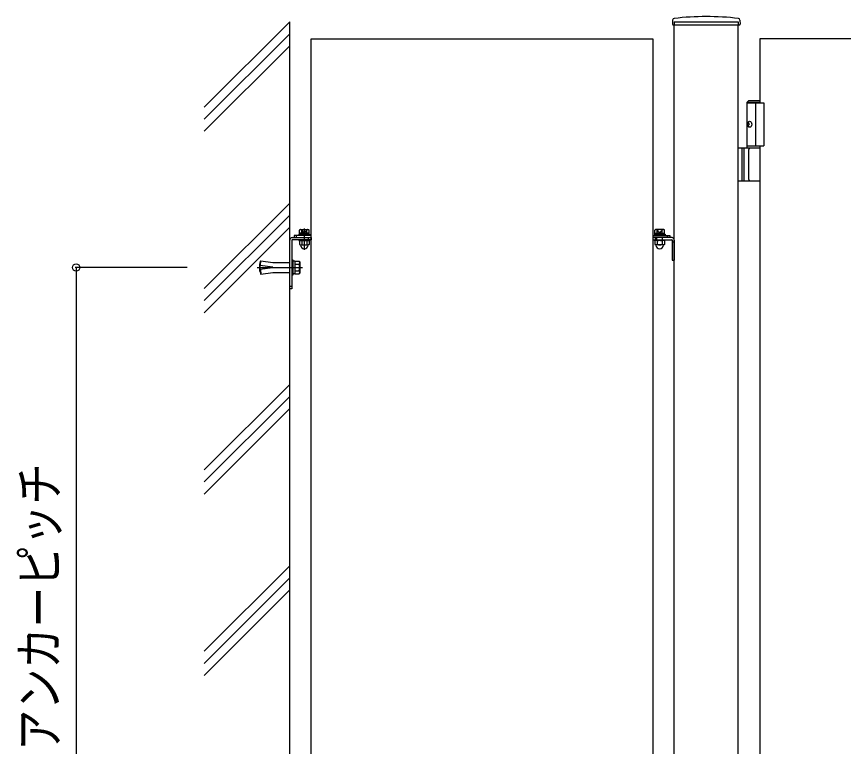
# Model space of a CAD drawing. Units: millimetres, scale not verified. Extents: x -4205 to 4205, y -2970 to 2970.
# Drawn here: x -1875 to -907, y 425 to 1278 of the extents above; entities that cross this region are included whole.
import ezdxf
from ezdxf.enums import TextEntityAlignment as Align

# ---------------------------------------------------------------- set-up
doc = ezdxf.new("R2010")
doc.units = ezdxf.units.MM
doc.header["$LTSCALE"] = 10
for name, color, linetype in [('0-3_YKK_A1', 4, 'Continuous'), ('0-4_YKK_D', 6, 'Continuous'), ('0-6_YSS_K', 3, 'Continuous')]:
    doc.layers.add(name, color=color, linetype=linetype)
doc.styles.add('ＭＳ ゴシック', font='')
doc.styles.get('ＭＳ ゴシック').set_extended_font_data('MS Gothic')

msp = doc.modelspace()

# ---------------------------------------------------------------- linework, layer by layer
at = {"layer": '0-3_YKK_A1'}
for p, q in [((-1106.82, 1274.23), (-1107.08, 1269.36)), ((-1106.58, 1268.83), (-1028.38, 1268.83)), ((-1104.98, 1272.33), (-1104.98, 1268.83)), ((-1104.98, 7.33), (-1104.98, 1268.83)), ((-1029.98, 7.33), (-1029.98, 1268.83)), ((-1028.14, 1274.23), (-1027.88, 1269.36)), ((-1017.48, 1180.33), (-1019.48, 1178.33)), ((-1019.48, 1124.33), (-1019.48, 1178.33)), ((-1019.48, 1178.33), (-1004.98, 1178.33)), ((-1017.48, 1180.33), (-1004.98, 1180.33)), ((-1009.98, 1177.33), (-1009.98, 1127.33)), ((-1018.18, 1154.43), (-1018.78, 1154.43)), ((-1017.17, 1152.75), (-1017.76, 1152.75)), ((-1017.17, 1151.91), (-1017.76, 1151.91)), ((-1018.18, 1150.23), (-1018.78, 1150.23)), ((-1004.98, 1124.33), (-1029.98, 1124.33)), ((-1025.98, 1124.33), (-1025.98, 1086.33)), ((-1023.48, 1124.33), (-1023.48, 1086.33)), ((-1019.48, 1127.33), (-999.98, 1127.33)), ((-1017.79, 1087.83), (-1017.79, 1122.83)), ((-1004.98, 1127.33), (-1004.98, 177.33)), ((-1029.98, 1086.33), (-1004.98, 1086.33)), ((-1542.98, 1029.13), (-1543.75, 1028.68)), ((-1542.98, 1029.13), (-1532.98, 1029.13)), ((-1540.87, 1025.13), (-1540.87, 1028.68)), ((-1537.98, 1030.64), (-1537.98, 1005.57)), ((-1535.09, 1025.13), (-1535.09, 1028.68)), ((-1532.98, 1029.13), (-1532.21, 1028.68)), ((-1532.21, 1025.13), (-1532.21, 1028.68)), ((-1126.98, 1029.13), (-1127.75, 1028.68)), ((-1127.75, 1025.13), (-1127.75, 1028.68)), ((-1116.98, 1029.13), (-1126.98, 1029.13)), ((-1124.87, 1025.13), (-1124.87, 1028.68)), ((-1119.09, 1025.13), (-1119.09, 1028.68)), ((-1116.98, 1029.13), (-1116.21, 1028.68)), ((-1554.98, 959.83), (-1554.98, 1016.83)), ((-1552.48, 1016.83), (-1552.48, 959.83)), ((-1529.98, 1017.33), (-1551.98, 1017.33)), ((-1549.98, 1019.83), (-1529.98, 1019.83)), ((-1546.98, 1019.83), (-1546.98, 1022.33)), ((-1531.73, 1023.93), (-1544.23, 1023.93)), ((-1544.23, 1023.93), (-1544.23, 1022.33)), ((-1531.73, 1022.33), (-1544.23, 1022.33)), ((-1543.75, 1015.88), (-1542.98, 1016.33)), ((-1543.56, 1023.93), (-1543.56, 1025.13)), ((-1542.98, 1016.33), (-1532.98, 1016.33)), ((-1541.23, 1017.33), (-1541.23, 1016.33)), ((-1534.73, 1017.33), (-1534.73, 1016.33)), ((-1532.98, 1017.33), (-1532.98, 1019.83)), ((-1532.21, 1015.88), (-1532.98, 1016.33)), ((-1532.41, 1023.93), (-1532.41, 1025.13)), ((-1531.73, 1023.93), (-1531.73, 1022.33)), ((-1129.98, 1022.33), (-1109.98, 1022.33)), ((-1107.98, 1019.83), (-1129.98, 1019.83)), ((-1109.98, 1019.83), (-1129.98, 1019.83)), ((-1129.98, 1017.33), (-1107.98, 1017.33)), ((-1128.23, 1023.93), (-1115.73, 1023.93)), ((-1128.23, 1023.93), (-1128.23, 1022.33)), ((-1128.23, 1022.33), (-1115.73, 1022.33)), ((-1127.75, 1015.88), (-1126.98, 1016.33)), ((-1127.56, 1023.93), (-1127.56, 1025.13)), ((-1126.98, 1017.33), (-1126.98, 1019.83)), ((-1116.98, 1016.33), (-1126.98, 1016.33)), ((-1125.23, 1017.33), (-1125.23, 1019.83)), ((-1125.23, 1017.33), (-1125.23, 1016.33)), ((-1118.73, 1017.33), (-1118.73, 1019.83)), ((-1118.73, 1017.33), (-1118.73, 1016.33)), ((-1116.21, 1015.88), (-1116.98, 1016.33)), ((-1116.41, 1023.93), (-1116.41, 1025.13)), ((-1115.73, 1023.93), (-1115.73, 1022.33)), ((-1112.98, 1019.83), (-1112.98, 1022.33)), ((-1109.98, 1022.33), (-1109.98, 1019.83)), ((-1107.48, 1016.83), (-1107.48, 993.58)), ((-1104.98, 1016.83), (-1104.98, 1014.78)), ((-1540.87, 1015.88), (-1540.87, 1011.78)), ((-1535.09, 1015.88), (-1535.09, 1011.78)), ((-1124.87, 1015.88), (-1124.87, 1011.78)), ((-1119.09, 1015.88), (-1119.09, 1011.78)), ((-1107.48, 1014.78), (-1104.98, 1014.78)), ((-1104.98, 1014.78), (-1104.98, 993.58)), ((-1589.98, 989.33), (-1590.48, 988.83)), ((-1590.48, 988.83), (-1590.48, 980.83)), ((-1589.98, 989.33), (-1589.98, 980.33)), ((-1589.98, 989.33), (-1589.61, 989.28)), ((-1589.87, 987.14), (-1589.27, 992.08)), ((-1589.37, 987.08), (-1588.71, 992.52)), ((-1589.27, 992.08), (-1588.71, 992.52)), ((-1588.71, 992.54), (-1574.65, 990.83)), ((-1574.65, 990.83), (-1555.48, 990.83)), ((-1555.48, 990.83), (-1555.48, 978.83)), ((-1554.98, 990.33), (-1555.48, 990.83)), ((-1554.98, 979.33), (-1554.98, 990.33)), ((-1548.88, 992.08), (-1550.88, 992.08)), ((-1548.88, 992.34), (-1543.96, 992.34)), ((-1548.88, 992.34), (-1548.88, 977.32)), ((-1548.88, 988.58), (-1543.96, 988.58)), ((-1543.38, 991.33), (-1543.96, 992.34)), ((-1543.38, 991.33), (-1543.38, 978.33)), ((-1107.48, 993.58), (-1104.98, 993.58)), ((-1593.33, 984.83), (-1540.16, 984.83)), ((-1590.48, 980.83), (-1589.98, 980.33)), ((-1589.98, 980.33), (-1589.61, 980.37)), ((-1574.98, 985.33), (-1589.87, 987.14)), ((-1574.98, 984.33), (-1589.87, 982.52)), ((-1589.87, 982.52), (-1589.27, 977.58)), ((-1589.37, 982.58), (-1588.71, 977.14)), ((-1589.27, 977.58), (-1588.71, 977.14)), ((-1588.71, 977.12), (-1574.65, 978.83)), ((-1574.98, 984.33), (-1574.98, 985.33)), ((-1574.65, 978.83), (-1555.48, 978.83)), ((-1554.98, 979.33), (-1555.48, 978.83)), ((-1548.88, 977.58), (-1550.88, 977.58)), ((-1548.88, 981.08), (-1543.96, 981.08)), ((-1543.38, 978.33), (-1543.96, 977.32)), ((-1548.88, 977.32), (-1543.96, 977.32)), ((-1554.98, 962.83), (-1552.48, 962.83)), ((-1552.48, 959.83), (-1554.98, 959.83))]:
    msp.add_line(p, q, dxfattribs=at)
for points in [[(-1104.98, 1272.33), (-1029.98, 1272.33), (-1029.98, 1268.83)], [(-604.98, 1252.33), (-1004.98, 1252.33), (-1004.98, 1177.33)], [(-1019.48, 1177.33), (-999.98, 1177.33), (-999.98, 1127.33)], [(-1018.89, 1153.59), (-1018.92, 1153.43), (-1018.96, 1153.27), (-1019.03, 1153.12), (-1019.11, 1153), (-1019.21, 1152.89), (-1019.27, 1152.84)], [(-1019.27, 1151.82), (-1019.21, 1151.77), (-1019.11, 1151.66), (-1019.03, 1151.54), (-1018.96, 1151.39), (-1018.92, 1151.23), (-1018.89, 1151.07)], [(-1017.76, 1152.75), (-1017.87, 1152.77), (-1017.98, 1152.81), (-1018.08, 1152.89), (-1018.17, 1153), (-1018.24, 1153.12), (-1018.28, 1153.27), (-1018.3, 1153.43), (-1018.3, 1153.59)], [(-1018.3, 1151.07), (-1018.3, 1151.23), (-1018.28, 1151.39), (-1018.24, 1151.54), (-1018.17, 1151.66), (-1018.08, 1151.77), (-1017.98, 1151.85), (-1017.87, 1151.89), (-1017.76, 1151.91)], [(-1532.21, 1025.13), (-1543.75, 1025.13), (-1543.75, 1028.68)], [(-1541.03, 1029.13), (-1539.88, 1026.77), (-1537.98, 1025.76)], [(-1534.93, 1029.13), (-1536.08, 1026.77), (-1537.98, 1025.76)], [(-1127.75, 1025.13), (-1116.21, 1025.13), (-1116.21, 1028.68)], [(-1125.03, 1029.13), (-1123.88, 1026.77), (-1121.98, 1025.76)], [(-1118.93, 1029.13), (-1120.08, 1026.77), (-1121.98, 1025.76)], [(-1551.98, 1019.83), (-1529.98, 1019.83), (-1529.98, 1017.33)], [(-1529.98, 1022.33), (-1549.98, 1022.33), (-1549.98, 1019.83)], [(-1543.75, 1015.88), (-1543.75, 1011.78), (-1542.98, 1011.33), (-1532.98, 1011.33)], [(-1532.21, 1015.88), (-1532.21, 1011.78), (-1532.98, 1011.33)], [(-1127.75, 1015.88), (-1127.75, 1011.78), (-1126.98, 1011.33)], [(-1116.21, 1015.88), (-1116.21, 1011.78), (-1116.98, 1011.33), (-1126.98, 1011.33)], [(-1552.48, 976.33), (-1550.88, 976.33), (-1550.88, 993.33), (-1552.48, 993.33)]]:
    msp.add_lwpolyline(points, dxfattribs=at)
for points in [[(-1529.98, 1252.33), (-1129.98, 1252.33), (-1129.98, 52.33), (-1529.98, 52.33)], [(-1544.48, 1017.33), (-1544.48, 1016.33), (-1531.48, 1016.33), (-1531.48, 1017.33)], [(-1115.48, 1017.33), (-1115.48, 1016.33), (-1128.48, 1016.33), (-1128.48, 1017.33)]]:
    msp.add_lwpolyline(points, close=True, dxfattribs=at)
for centre, radius, start, end in [((-1067.48, 958.33), 320, 83.25553, 96.74447), ((-1106.58, 1269.33), 0.5, 177, 270), ((-1104.83, 1274.13), 2, 96.74447, 177), ((-1030.13, 1274.13), 2, 3, 83.25553), ((-1028.38, 1269.33), 0.5, 270, 3), ((-1016.29, 1122.83), 1.5, 90, 180), ((-1016.29, 1087.83), 1.5, 180, 270), ((-1542.31, 1026.57), 2.56, 55.61575, 124.38425), ((-1537.98, 1019.58), 9.55, 72.41205, 107.58795), ((-1533.65, 1026.57), 2.56, 55.61575, 124.38425), ((-1126.31, 1026.57), 2.56, 55.61575, 124.38425), ((-1121.98, 1019.58), 9.55, 72.41205, 107.58795), ((-1117.65, 1026.57), 2.56, 55.61575, 124.38425), ((-1551.98, 1016.83), 3, 90, 180), ((-1551.98, 1016.83), 0.5, 90, 180), ((-1542.31, 1013.77), 2.56, 55.61575, 124.38425), ((-1537.98, 1006.78), 9.55, 72.41205, 107.58795), ((-1533.65, 1013.77), 2.56, 55.61575, 124.38425), ((-1126.31, 1013.77), 2.56, 55.61575, 124.38425), ((-1121.98, 1006.78), 9.55, 72.41205, 107.58795), ((-1117.65, 1013.77), 2.56, 55.61575, 124.38425), ((-1107.98, 1016.83), 3, 80.40956, 89.9991), ((-1107.98, 1016.83), 0.5, 359.9991, 90), ((-1107.98, 1016.83), 3, 359.99909, 80.40956), ((-1542.31, 1013.89), 2.56, 235.61575, 304.38425), ((-1542.96, 1010.83), 0.5, 5.73917, 90), ((-1537.98, 1011.33), 4.5, 185.73917, 354.26083), ((-1537.98, 1020.88), 9.55, 252.41205, 287.58795), ((-1533.65, 1013.89), 2.56, 235.61575, 304.38425), ((-1533.01, 1010.83), 0.5, 90, 174.26083), ((-1126.31, 1013.89), 2.56, 235.61575, 304.38425), ((-1126.96, 1010.83), 0.5, 5.73917, 90), ((-1121.98, 1011.33), 4.5, 185.73917, 354.26083), ((-1121.98, 1020.88), 9.55, 252.41205, 287.58795), ((-1117.65, 1013.89), 2.56, 235.61575, 304.38425), ((-1117.01, 1010.83), 0.5, 90, 174.26083), ((-1546.7, 990.46), 3.32, 325.61575, 34.38425), ((-1555.8, 984.83), 12.42, 342.41205, 17.58795), ((-1546.7, 979.2), 3.32, 325.61575, 34.38425)]:
    msp.add_arc(centre, radius, start, end, dxfattribs=at)
msp.add_ellipse((-1016.82, 1152.33), major_axis=(0, -3.5), ratio=0.707107, dxfattribs=at)
for centre, start_param, end_param in [((-1012.59, 1152.33), 1.335292, 1.430335), ((-1012, 1152.33), 1.335292, 1.430335), ((-1010.81, 1152.33), 1.524113, 1.61748), ((-1012.59, 1152.33), 1.711258, 1.806301), ((-1012, 1152.33), 1.711258, 1.806301)]:
    msp.add_ellipse(centre, major_axis=(0, 9), ratio=0.707107, start_param=start_param, end_param=end_param, dxfattribs=at)
at = {"layer": '0-4_YKK_D'}
for p, q in [((-1674.98, 984.83), (-1805.98, 984.83)), ((-1804.98, 984.83), (-1804.98, 244.83))]:
    msp.add_line(p, q, dxfattribs=at)
msp.add_circle((-1804.98, 984.83), 4.25, dxfattribs=at)
at = {"layer": '0-6_YSS_K'}
for p, q in [((-1654.98, 1172.41), (-1555.06, 1272.33)), ((-1554.98, -27.67), (-1554.98, 1272.33)), ((-1654.98, 1158.26), (-1554.98, 1258.26)), ((-1654.98, 1144.12), (-1554.98, 1244.12)), ((-1654.98, 960.27), (-1554.98, 1060.27)), ((-1654.98, 946.13), (-1554.98, 1046.13)), ((-1654.98, 931.99), (-1554.98, 1031.99)), ((-1654.98, 748.14), (-1554.98, 848.14)), ((-1654.98, 734), (-1554.98, 834)), ((-1654.98, 719.86), (-1554.98, 819.86)), ((-1654.98, 536.01), (-1554.98, 636.01)), ((-1654.98, 521.87), (-1554.98, 621.87)), ((-1654.98, 507.73), (-1554.98, 607.73))]:
    msp.add_line(p, q, dxfattribs=at)

# ---------------------------------------------------------------- texts
at = {"layer": '0-4_YKK_D', "style": 'ＭＳ ゴシック', "width": 0.8}
msp.add_text('アンカーピッチ', height=43.99, rotation=90, dxfattribs=at).set_placement((-1812.98, 419.63), align=Align.BOTTOM_LEFT)

doc.saveas('drawing.dxf')
